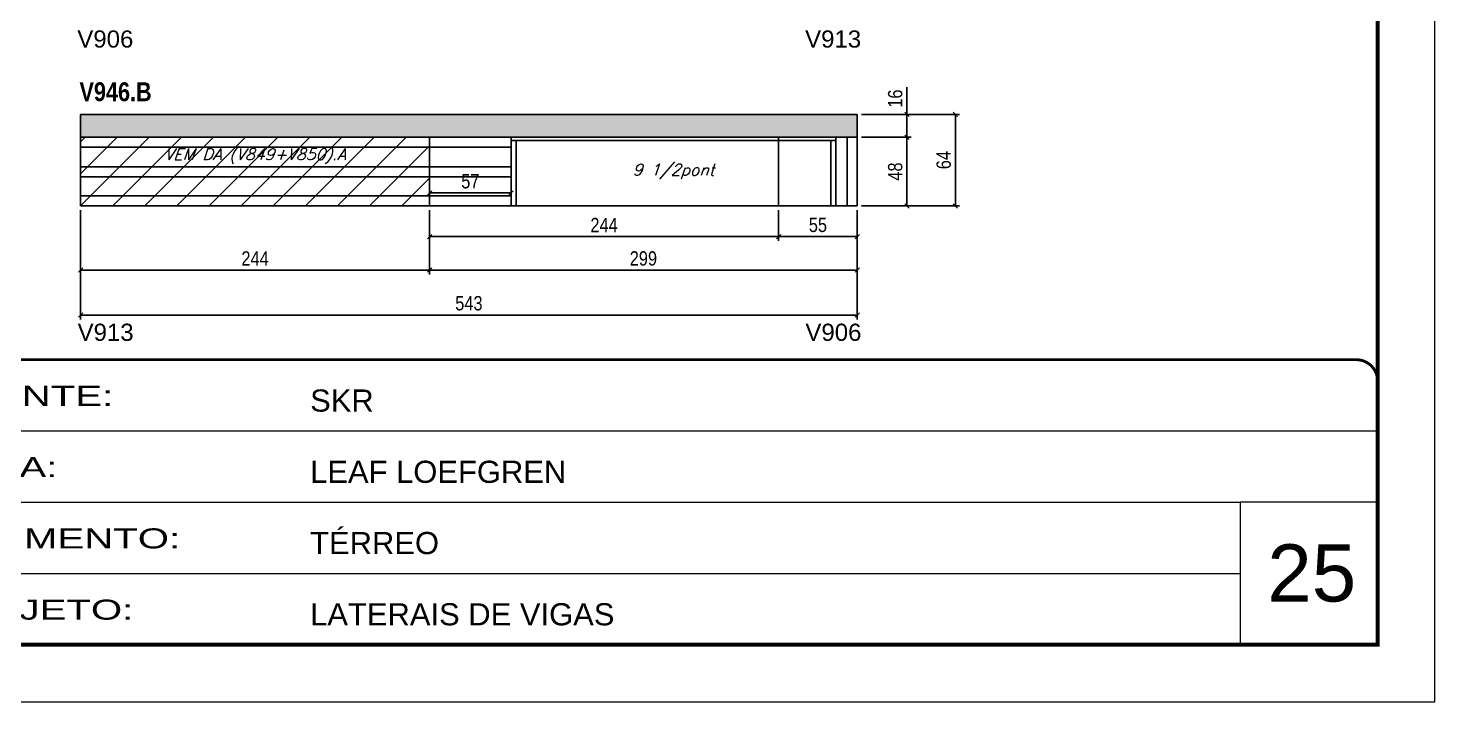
# Model space of a CAD drawing. Extents: x 3309 to 9563, y -2522 to 14608.
# Drawn here: x 3811 to 4794, y 6666 to 7137 of the extents above; entities that cross this region are included whole.
import ezdxf

# ---------------------------------------------------------------- set-up
doc = ezdxf.new("R2010")
doc.units = 0
doc.linetypes.add('CONTINUO', pattern=[0])
doc.linetypes.add('DASHED', pattern=[0.75, 0.5, -0.25])
for name, color, linetype in [('5', 5, 'Continuous'), ('COTA', 241, 'Continuous'), ('NOMENCLATURA', 7, 'Continuous'), ('Painéis', 200, 'Continuous'), ('SARR_2.2x7', 40, 'Continuous'), ('SARR_3.5x7', 81, 'Continuous'), ('texto', 7, 'Continuous')]:
    doc.layers.add(name, color=color, linetype=linetype)
for name, color, linetype, lineweight in [('CARIMBO', 255, 'Continuous', 9), ('Folhas', 255, 'Continuous', 9), ('Hachura', 251, 'Continuous', 9), ('SARRAFO DE PRESSAO', 251, 'DASHED', 9)]:
    doc.layers.add(name, color=color, linetype=linetype, lineweight=lineweight)
doc.styles.add('ARIAL', font='arial.ttf')
doc.styles.add('COTA TECNICA', font='techl___.ttf', dxfattribs={"height": 10})
doc.styles.add('Romans', font='romans.shx')
doc.styles.get("Standard").update_dxf_attribs({"font": 'arial.ttf'})
doc.styles.add('TECNICA', font='techb___.ttf', dxfattribs={"height": 10})
doc.styles.add('Tecnologia', font='')
doc.styles.get('Tecnologia').set_extended_font_data('Forgotten Futurist')
doc.dimstyles.new('PAINEL', dxfattribs={"dimtxt": 10, "dimasz": 3, "dimexe": 3, "dimexo": 3, "dimgap": 3, "dimtad": 1, "dimdec": 1, "dimzin": 12, "dimdsep": 46, "dimtxsty": 'COTA TECNICA', "dimblk1": 'OBLIQUE', "dimblk2": 'OBLIQUE', "dimsah": 1, "dimcen": 0.9, "dimclrd": 4, "dimclre": 4, "dimclrt": 240, "dimadec": 1, "dimazin": 3, "dimtfac": 1, "dimtdec": 1, "dimtmove": 0, "dimatfit": 3, "dimfxl": 1, "dimtolj": 1, "dimtzin": 12, "dimarcsym": 0})

# ---------------------------------------------------------------- blocks, each defined once
blk = doc.blocks.new('9999999999')
at = {"color": 30, "linetype": 'CONTINUO'}
for p, q in [((98564.56, 34379.64), (99583.98, 34379.64)), ((98564.56, 34329.83), (99487.98, 34329.83)), ((99583.98, 34329.83), (99487.98, 34329.83)), ((99487.98, 34329.83), (99487.98, 34230.21)), ((98564.56, 34280.02), (99487.98, 34280.02))]:
    blk.add_line(p, q, dxfattribs=at)
at = {"color": 30, "linetype": 'CONTINUO', "const_width": 2}
blk.add_lwpolyline([(99583.98, 34230.21), (99583.98, 34414.45, 0.414214), (99568.98, 34429.45), (98228.98, 34429.45, 0.414214), (98213.98, 34414.45), (98213.98, 34245.21, 0.414214), (98228.98, 34230.21), (99583.98, 34230.21)], format="xyb", dxfattribs=at)
at = {"layer": 'Folhas'}
blk.add_lwpolyline([(98138.98, 34190.21), (99623.98, 34190.21), (99623.98, 35240.21), (98138.98, 35240.21)], close=True, dxfattribs=at)
at = {"layer": 'Folhas', "color": 30, "const_width": 3}
blk.add_lwpolyline([(98213.98, 34230.21), (99583.98, 34230.21), (99583.98, 35200.21), (98213.98, 35200.21)], close=True, dxfattribs=at)
at = {"color": 7, "linetype": 'Continuous', "ltscale": 5, "style": 'ARIAL'}
for s, height, p in [('SKR', 15.483, (98837.68, 34393.13)), ('LEAF LOEFGREN', 15.4829, (98837.68, 34343.32)), ('TÉRREO', 15.483, (98837.68, 34293.51)), ('LATERAIS DE VIGAS', 15.4829, (98837.68, 34243.7))]:
    blk.add_text(s, height=height, dxfattribs=at).set_placement(p)
at = {"layer": 'Folhas', "color": 7, "style": 'Tecnologia', "width": 1.5}
for s, p in [('CLIENTE:', (98573.65, 34397.17)), ('OBRA:', (98573.65, 34347.31)), ('PAVIMENTO:', (98573.65, 34297.5)), ('PROJETO:', (98573.65, 34247.69))]:
    blk.add_text(s, height=14, dxfattribs=at).set_placement(p)
blk = doc.blocks.new('_Oblique')
at = {"color": 0, "linetype": 'ByBlock', "lineweight": -2}
blk.add_line((-0.5, -0.5), (0.5, 0.5), dxfattribs=at)
blk = doc.blocks.new('*D2133')
at = {"layer": 'COTA', "color": 4, "linetype": 'ByBlock', "lineweight": -2, "transparency": 16777216}
for p, q in [((3847.56, 7010.16), (3847.56, 6965.3)), ((4091.56, 7010.16), (4091.56, 6965.3)), ((4091.56, 6968.3), (3847.56, 6968.3))]:
    blk.add_line(p, q, dxfattribs=at)
at = {"layer": 'Defpoints', "color": 0, "linetype": 'ByBlock', "transparency": 16777216}
for p in [(3847.56, 7013.16), (4091.56, 7013.16), (3847.56, 6968.3)]:
    blk.add_point(p, dxfattribs=at)
at = {"layer": 'COTA', "color": 4, "linetype": 'ByBlock', "lineweight": -2, "transparency": 16777216, "xscale": 3, "yscale": 3, "zscale": 3, "rotation": 180}
blk.add_blockref('_Oblique', (3847.56, 6968.3), dxfattribs=at)
at = {"layer": 'COTA', "color": 4, "linetype": 'ByBlock', "lineweight": -2, "transparency": 16777216, "xscale": 3, "yscale": 3, "zscale": 3}
blk.add_blockref('_Oblique', (4091.56, 6968.3), dxfattribs=at)
at = {"layer": 'COTA', "color": 240, "linetype": 'ByBlock', "transparency": 16777216, "insert": (3969.56, 6976.38), "char_height": 10, "attachment_point": 5, "style": 'COTA TECNICA'}
blk.add_mtext('\\A1;244', dxfattribs=at)
blk = doc.blocks.new('*D2140')
at = {"layer": 'COTA', "color": 4, "linetype": 'ByBlock', "lineweight": -2, "transparency": 16777216}
for p, q in [((3847.56, 7010.16), (3847.56, 6933.83)), ((4390.56, 7010.16), (4390.56, 6933.83)), ((4390.56, 6936.83), (3847.56, 6936.83))]:
    blk.add_line(p, q, dxfattribs=at)
at = {"layer": 'Defpoints', "color": 0, "linetype": 'ByBlock', "transparency": 16777216}
for p in [(3847.56, 7013.16), (4390.56, 7013.16), (3847.56, 6936.83)]:
    blk.add_point(p, dxfattribs=at)
at = {"layer": 'COTA', "color": 4, "linetype": 'ByBlock', "lineweight": -2, "transparency": 16777216, "xscale": 3, "yscale": 3, "zscale": 3, "rotation": 180}
blk.add_blockref('_Oblique', (3847.56, 6936.83), dxfattribs=at)
at = {"layer": 'COTA', "color": 4, "linetype": 'ByBlock', "lineweight": -2, "transparency": 16777216, "xscale": 3, "yscale": 3, "zscale": 3}
blk.add_blockref('_Oblique', (4390.56, 6936.83), dxfattribs=at)
at = {"layer": 'COTA', "color": 240, "linetype": 'ByBlock', "transparency": 16777216, "insert": (4119.06, 6945.05), "char_height": 10, "attachment_point": 5, "style": 'COTA TECNICA'}
blk.add_mtext('\\A1;543', dxfattribs=at)
blk = doc.blocks.new('*D2134')
at = {"layer": 'COTA', "color": 4, "lineweight": -2, "transparency": 16777216}
for p, q in [((4091.56, 7010.16), (4091.56, 6965.3)), ((4390.56, 7010.16), (4390.56, 6965.3)), ((4091.56, 6968.3), (4390.56, 6968.3))]:
    blk.add_line(p, q, dxfattribs=at)
at = {"layer": 'Defpoints', "color": 0, "transparency": 16777216}
for p in [(4091.56, 7013.16, 0), (4390.56, 7013.16, 0), (4390.56, 6968.3)]:
    blk.add_point(p, dxfattribs=at)
at = {"layer": 'COTA', "color": 4, "lineweight": -2, "transparency": 16777216, "xscale": 3, "yscale": 3, "zscale": 3, "rotation": 180}
blk.add_blockref('_Oblique', (4091.56, 6968.3), dxfattribs=at)
at = {"layer": 'COTA', "color": 4, "lineweight": -2, "transparency": 16777216, "xscale": 3, "yscale": 3, "zscale": 3}
blk.add_blockref('_Oblique', (4390.56, 6968.3), dxfattribs=at)
at = {"layer": 'COTA', "color": 240, "transparency": 16777216, "insert": (4241.06, 6976.39), "char_height": 10, "attachment_point": 5, "style": 'COTA TECNICA'}
blk.add_mtext('\\A1;299', dxfattribs=at)
blk = doc.blocks.new('*D2141')
at = {"layer": 'COTA', "color": 4, "lineweight": -2, "transparency": 16777216}
for p, q in [((4091.56, 7023.16), (4091.56, 7025.23)), ((4148.56, 7022.23), (4091.56, 7022.23)), ((4148.56, 7023.16), (4148.56, 7025.23))]:
    blk.add_line(p, q, dxfattribs=at)
at = {"layer": 'Defpoints', "color": 0, "transparency": 16777216}
for p in [(4091.56, 7022.23), (4091.56, 7020.16, 0), (4148.56, 7020.16, 0)]:
    blk.add_point(p, dxfattribs=at)
at = {"layer": 'COTA', "color": 4, "lineweight": -2, "transparency": 16777216, "xscale": 3, "yscale": 3, "zscale": 3, "rotation": 180}
blk.add_blockref('_Oblique', (4091.56, 7022.23), dxfattribs=at)
at = {"layer": 'COTA', "color": 4, "lineweight": -2, "transparency": 16777216, "xscale": 3, "yscale": 3, "zscale": 3}
blk.add_blockref('_Oblique', (4148.56, 7022.23), dxfattribs=at)
at = {"layer": 'COTA', "color": 240, "transparency": 16777216, "insert": (4120.06, 7030.34), "char_height": 10, "attachment_point": 5, "style": 'COTA TECNICA'}
blk.add_mtext('\\A1;57', dxfattribs=at)
blk = doc.blocks.new('*D2135')
at = {"layer": 'COTA', "color": 4, "lineweight": -2, "transparency": 16777216}
for p, q in [((4091.56, 7010.16), (4091.56, 6988.72)), ((4335.56, 7010.16), (4335.56, 6988.72)), ((4091.56, 6991.72), (4335.56, 6991.72))]:
    blk.add_line(p, q, dxfattribs=at)
at = {"layer": 'Defpoints', "color": 0, "transparency": 16777216}
for p in [(4091.56, 7013.16), (4335.56, 7013.16), (4335.56, 6991.72)]:
    blk.add_point(p, dxfattribs=at)
at = {"layer": 'COTA', "color": 4, "lineweight": -2, "transparency": 16777216, "xscale": 3, "yscale": 3, "zscale": 3, "rotation": 180}
blk.add_blockref('_Oblique', (4091.56, 6991.72), dxfattribs=at)
at = {"layer": 'COTA', "color": 4, "lineweight": -2, "transparency": 16777216, "xscale": 3, "yscale": 3, "zscale": 3}
blk.add_blockref('_Oblique', (4335.56, 6991.72), dxfattribs=at)
at = {"layer": 'COTA', "color": 240, "transparency": 16777216, "insert": (4213.56, 6999.79), "char_height": 10, "attachment_point": 5, "style": 'COTA TECNICA'}
blk.add_mtext('\\A1;244', dxfattribs=at)
blk = doc.blocks.new('*D2136')
at = {"layer": 'COTA', "color": 4, "lineweight": -2, "transparency": 16777216}
for p, q in [((4335.56, 7010.16), (4335.56, 6988.72)), ((4390.56, 7010.16), (4390.56, 6988.72)), ((4335.56, 6991.72), (4390.56, 6991.72))]:
    blk.add_line(p, q, dxfattribs=at)
at = {"layer": 'Defpoints', "color": 0, "transparency": 16777216}
for p in [(4335.56, 7013.16), (4390.56, 7013.16), (4390.56, 6991.72)]:
    blk.add_point(p, dxfattribs=at)
at = {"layer": 'COTA', "color": 4, "lineweight": -2, "transparency": 16777216, "xscale": 3, "yscale": 3, "zscale": 3, "rotation": 180}
blk.add_blockref('_Oblique', (4335.56, 6991.72), dxfattribs=at)
at = {"layer": 'COTA', "color": 4, "lineweight": -2, "transparency": 16777216, "xscale": 3, "yscale": 3, "zscale": 3}
blk.add_blockref('_Oblique', (4390.56, 6991.72), dxfattribs=at)
at = {"layer": 'COTA', "color": 240, "transparency": 16777216, "insert": (4363.06, 6999.83), "char_height": 10, "attachment_point": 5, "style": 'COTA TECNICA'}
blk.add_mtext('\\A1;55', dxfattribs=at)
blk = doc.blocks.new('*D2137')
at = {"layer": 'COTA', "color": 4, "lineweight": -2, "transparency": 16777216}
for p, q in [((4393.56, 7061.16), (4428.24, 7061.16)), ((4425.24, 7061.16), (4425.24, 7013.16)), ((4393.56, 7013.16), (4428.24, 7013.16))]:
    blk.add_line(p, q, dxfattribs=at)
at = {"layer": 'Defpoints', "color": 0, "transparency": 16777216}
for p in [(4390.56, 7061.16), (4390.56, 7013.16), (4425.24, 7013.16)]:
    blk.add_point(p, dxfattribs=at)
at = {"layer": 'COTA', "color": 4, "lineweight": -2, "transparency": 16777216, "xscale": 3, "yscale": 3, "zscale": 3}
for p, rotation in [((4425.24, 7061.16), 90), ((4425.24, 7013.16), 270)]:
    blk.add_blockref('_Oblique', p, dxfattribs=dict(at, rotation=rotation))
at = {"layer": 'COTA', "color": 240, "transparency": 16777216, "insert": (4417.14, 7037.16), "char_height": 10, "attachment_point": 5, "rotation": 90, "style": 'COTA TECNICA'}
blk.add_mtext('\\A1;48', dxfattribs=at)
blk = doc.blocks.new('*D2138')
at = {"layer": 'COTA', "color": 4, "lineweight": -2, "transparency": 16777216}
for p, q in [((4425.24, 7077.16), (4425.24, 7096.18)), ((4393.56, 7077.16), (4428.24, 7077.16)), ((4425.24, 7061.16), (4425.24, 7077.16)), ((4393.56, 7061.16), (4428.24, 7061.16))]:
    blk.add_line(p, q, dxfattribs=at)
at = {"layer": 'Defpoints', "color": 0, "transparency": 16777216}
for p in [(4390.56, 7077.16), (4425.24, 7077.16), (4390.56, 7061.16)]:
    blk.add_point(p, dxfattribs=at)
at = {"layer": 'COTA', "color": 4, "lineweight": -2, "transparency": 16777216, "xscale": 3, "yscale": 3, "zscale": 3}
for p, rotation in [((4425.24, 7077.16), 90), ((4425.24, 7061.16), 270)]:
    blk.add_blockref('_Oblique', p, dxfattribs=dict(at, rotation=rotation))
at = {"layer": 'COTA', "color": 240, "transparency": 16777216, "insert": (4417.14, 7088.17), "char_height": 10, "attachment_point": 5, "rotation": 90, "style": 'COTA TECNICA'}
blk.add_mtext('\\A1;16', dxfattribs=at)
blk = doc.blocks.new('*D2139')
at = {"layer": 'COTA', "color": 4, "lineweight": -2, "transparency": 16777216}
for p, q in [((4393.56, 7077.16), (4462.14, 7077.16)), ((4459.14, 7013.16), (4459.14, 7077.16)), ((4393.56, 7013.16), (4462.14, 7013.16))]:
    blk.add_line(p, q, dxfattribs=at)
at = {"layer": 'Defpoints', "color": 0, "transparency": 16777216}
for p in [(4390.56, 7077.16), (4459.14, 7077.16), (4390.56, 7013.16)]:
    blk.add_point(p, dxfattribs=at)
at = {"layer": 'COTA', "color": 4, "lineweight": -2, "transparency": 16777216, "xscale": 3, "yscale": 3, "zscale": 3}
for p, rotation in [((4459.14, 7077.16), 90), ((4459.14, 7013.16), 270)]:
    blk.add_blockref('_Oblique', p, dxfattribs=dict(at, rotation=rotation))
at = {"layer": 'COTA', "color": 240, "transparency": 16777216, "insert": (4451.03, 7045.16), "char_height": 10, "attachment_point": 5, "rotation": 90, "style": 'COTA TECNICA'}
blk.add_mtext('\\A1;64', dxfattribs=at)

msp = doc.modelspace()

# ---------------------------------------------------------------- hatches: boundary and pattern name
at = {"layer": 'COTA'}
h = msp.add_hatch(dxfattribs=at)
h.set_pattern_fill('AR-CONC', color=256, scale=0.03)
h.set_pattern_definition([(50, (-3183.5, -1318.1577), (5.46554, -0.4781726), [0.5715, -6.2865]), (355, (-3183.5, -1318.1577), (-1.0573026, 5.7317054), [0.4572, -5.0292175]), (100.451445, (-3183.0445, -1318.1975), (4.4082374, 5.2535326), [0.4857003, -5.3427073]), (46.1842, (-3183.5, -1316.634), (8.1323712, -1.26127), [0.85725, -9.42975]), (96.63556, (-3182.822, -1316.739), (7.122124, 7.422784), [0.728551, -8.014068]), (351.18415, (-3183.5, -1316.634), (7.122124, 7.422784), [0.685799, -7.543792]), (21, (-3182.738, -1317.0147), (4.5484317, -3.067956), [0.5715, -6.2865]), (326, (-3182.738, -1317.0147), (1.8540609, 5.525639), [0.4572, -5.0292]), (71.451445, (-3182.359, -1317.2704), (6.4024926, 2.457683), [0.4857003, -5.342698]), (37.5, (-3183.5, -1318.1577), (0.0926581, 2.53665117), [0, -4.96824, 0, -5.1054, 0, -5.04825]), (7.5, (-3183.5, -1318.1577), (2.0045899, 3.00541724), [0, -2.91084, 0, -4.85394, 0, -1.92405]), (327.5, (-3185.1993, -1318.1577), (4.06771786, -0.17186232), [0, -1.905, 0, -5.9436, 0, -7.8867]), (317.5, (-3185.9613, -1318.1577), (4.4438754, 0.7627947), [0, -2.4765, 0, -3.94716, 0, -5.6007])])
h.paths.add_polyline_path([(4390.56, 7061.16), (4390.56, 7077.16), (3847.56, 7077.16), (3847.56, 7061.16)])
at = {"layer": 'Hachura', "linetype": 'ByBlock'}
h = msp.add_hatch(dxfattribs=at)
h.set_pattern_fill('ANSI31', color=256, scale=5)
h.paths.add_polyline_path([(4091.56, 7400.47), (4091.56, 7464.47), (3847.56, 7464.47), (3847.56, 7400.47)])
h.paths.add_polyline_path([(4091.56, 7400.47), (4308.06, 7400.47), (4308.06, 7464.47), (4091.56, 7464.47)])
h.paths.add_polyline_path([(4390.56, 7218.19), (4390.56, 7268.19), (4146.56, 7268.19), (4146.56, 7218.19)])
h.paths.add_polyline_path([(4091.56, 7013.16), (4091.56, 7061.16), (3847.56, 7061.16), (3847.56, 7013.16)])

# ---------------------------------------------------------------- linework, layer by layer
at = {"layer": 'COTA'}
for p, q in [((4390.56, 7077.16), (3847.56, 7077.16)), ((3847.56, 7077.16), (3847.56, 7059.16)), ((4390.56, 7077.16), (4390.56, 7061.16))]:
    msp.add_line(p, q, dxfattribs=at)
at = {"layer": 'Painéis', "linetype": 'ByBlock'}
for p, q in [((4390.56, 7061.16), (3847.56, 7061.16)), ((3847.56, 7013.16), (3847.56, 7061.16)), ((4091.56, 7013.16), (4091.56, 7061.16)), ((4335.56, 7013.16), (4335.56, 7061.16)), ((4390.56, 7013.16), (4390.56, 7061.16)), ((4390.56, 7013.16), (3847.56, 7013.16))]:
    msp.add_line(p, q, dxfattribs=at)
at = {"layer": 'SARR_2.2x7', "linetype": 'Continuous'}
for p, q in [((4383.56, 7013.16), (4383.56, 7061.16)), ((4091.56, 7054.16), (3847.56, 7054.16)), ((4091.56, 7054.16), (4148.56, 7054.16)), ((4375.56, 7058.96), (4148.56, 7058.96)), ((4091.56, 7040.49), (3847.56, 7040.49)), ((4091.56, 7033.49), (3847.56, 7033.49)), ((4091.56, 7040.49), (4148.56, 7040.49)), ((4091.56, 7033.49), (4148.56, 7033.49)), ((4091.56, 7020.16), (3847.56, 7020.16)), ((4091.56, 7020.16), (4148.56, 7020.16))]:
    msp.add_line(p, q, dxfattribs=at)
at = {"layer": 'SARR_3.5x7'}
for p, q in [((4148.56, 7013.16), (4148.56, 7061.16)), ((4375.56, 7013.16), (4375.56, 7061.16)), ((4152.06, 7058.96), (4152.06, 7013.16)), ((4372.06, 7058.96), (4372.06, 7013.16))]:
    msp.add_line(p, q, dxfattribs=at)

# ---------------------------------------------------------------- block references
at = {"layer": 'SARRAFO DE PRESSAO', "color": 6, "linetype": 'ByBlock'}
msp.add_blockref('9999999999', (-94829.61, -27523.8), dxfattribs=at)

# ---------------------------------------------------------------- texts
at = {"layer": '5', "linetype": 'Continuous'}
for s, rotation, p in [('V906', 0.00004, (3845.33, 7123.85)), ('V913', 0.00004, (4354.13, 7123.85)), ('V913', 359.99996, (3845.53, 6918.82)), ('V906', 359.99996, (4354.34, 6918.82))]:
    msp.add_text(s, height=12, rotation=rotation, dxfattribs=at).set_placement(p)
at = {"layer": 'CARIMBO', "style": 'ARIAL'}
msp.add_text('25', height=40, dxfattribs=at).set_placement((4677.23, 6736.55))
at = {"layer": 'NOMENCLATURA', "style": 'TECNICA'}
msp.add_text('V946.B', height=13.2, dxfattribs=at).set_placement((3846.85, 7086.35))
at = {"layer": 'texto', "color": 2, "char_height": 8, "attachment_point": 5, "style": 'Romans'}
for s, insert in [('{\\Q19;\\C256;VEM DA (V849+V850).A}', (3969.56, 7047.92)), ('{\\Q19;\\C256;9 1/2pont}', (4262.06, 7037.16))]:
    msp.add_mtext(s, dxfattribs=dict(at, insert=insert))

# ---------------------------------------------------------------- dimensions: what is measured, and where the dimension line sits
at = {"layer": 'COTA'}
for base, p1, p2, picture, middle in [((4425.24, 7077.16), (4390.56, 7061.16), (4390.56, 7077.16), '*D2138', (4417.14, 7088.17)), ((4459.14, 7077.16), (4390.56, 7013.16), (4390.56, 7077.16), '*D2139', (4451.03, 7045.16)), ((4425.24, 7013.16), (4390.56, 7061.16), (4390.56, 7013.16), '*D2137', (4417.14, 7037.16))]:
    dim = msp.add_linear_dim(base=base, p1=p1, p2=p2, angle=90, dimstyle='PAINEL', dxfattribs=at)
    dim.commit()
    dim.dimension.update_dxf_attribs({"geometry": picture, "text_midpoint": middle})
for base, p1, p2, picture, middle in [((4091.56, 7022.23, 0), (4148.56, 7020.16), (4091.56, 7020.16), '*D2141', (4120.06, 7030.34, 0)), ((4390.56, 6968.3, 0), (4091.56, 7013.16), (4390.56, 7013.16), '*D2134', (4241.06, 6976.39, 0)), ((4335.56, 6991.72), (4091.56, 7013.16), (4335.56, 7013.16), '*D2135', (4213.56, 6999.79))]:
    dim = msp.add_linear_dim(base=base, p1=p1, p2=p2, dimstyle='PAINEL', dxfattribs=at)
    dim.commit()
    dim.dimension.update_dxf_attribs({"geometry": picture, "text_midpoint": middle})
at = {"layer": 'COTA', "linetype": 'ByBlock'}
dim = msp.add_linear_dim(base=(3847.56, 6968.3), p1=(4091.56, 7013.16), p2=(3847.56, 7013.16), angle=180, dimstyle='PAINEL', override={"dimtmove": 1}, dxfattribs=at)
dim.commit()
dim.dimension.update_dxf_attribs({"geometry": '*D2133', "text_midpoint": (3969.56, 6976.38)})
dim = msp.add_linear_dim(base=(3847.56, 6936.83), p1=(4390.56, 7013.16), p2=(3847.56, 7013.16), angle=180, dimstyle='PAINEL', dxfattribs=at)
dim.commit()
dim.dimension.update_dxf_attribs({"geometry": '*D2140', "text_midpoint": (4119.06, 6945.05)})
at = {"layer": 'COTA'}
dim = msp.add_linear_dim(base=(4390.56, 6991.72), p1=(4335.56, 7013.16), p2=(4390.56, 7013.16), dimstyle='PAINEL', override={"dimtmove": 1}, dxfattribs=at)
dim.commit()
dim.dimension.update_dxf_attribs({"geometry": '*D2136', "text_midpoint": (4363.06, 6999.83)})

doc.saveas('drawing.dxf')
